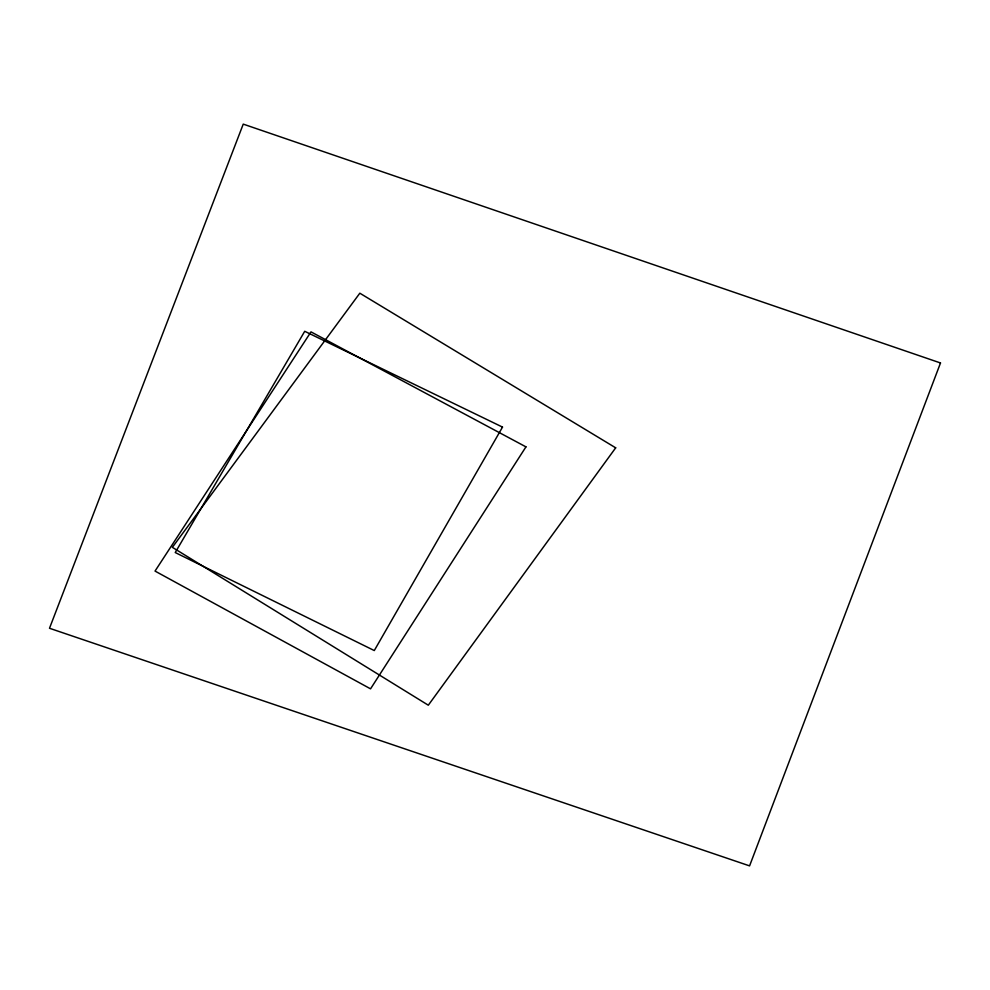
<?xml version="1.0" encoding="UTF-8"?>
<svg xmlns="http://www.w3.org/2000/svg" width="990" height="990" viewBox="0 0 990 990"><rect width="100%" height="100%" fill="white"/><g stroke="black" fill="none" stroke-linecap="round" stroke-linejoin="round"><path stroke-width="1.49" d="M940.5 362.971L749.579 865.879L49.5 628.266L243.243 124.121L940.5 362.971M502.512 427.098L374.282 650.554L175.242 552.544L304.722 331.291L502.512 427.098M525.95 446.861L370.545 688.842L155.034 571.082L310.996 331.873L525.95 446.861M615.681 447.827L428.311 705.202L172.371 547.334L359.828 293.201L615.681 447.827"/></g></svg>
